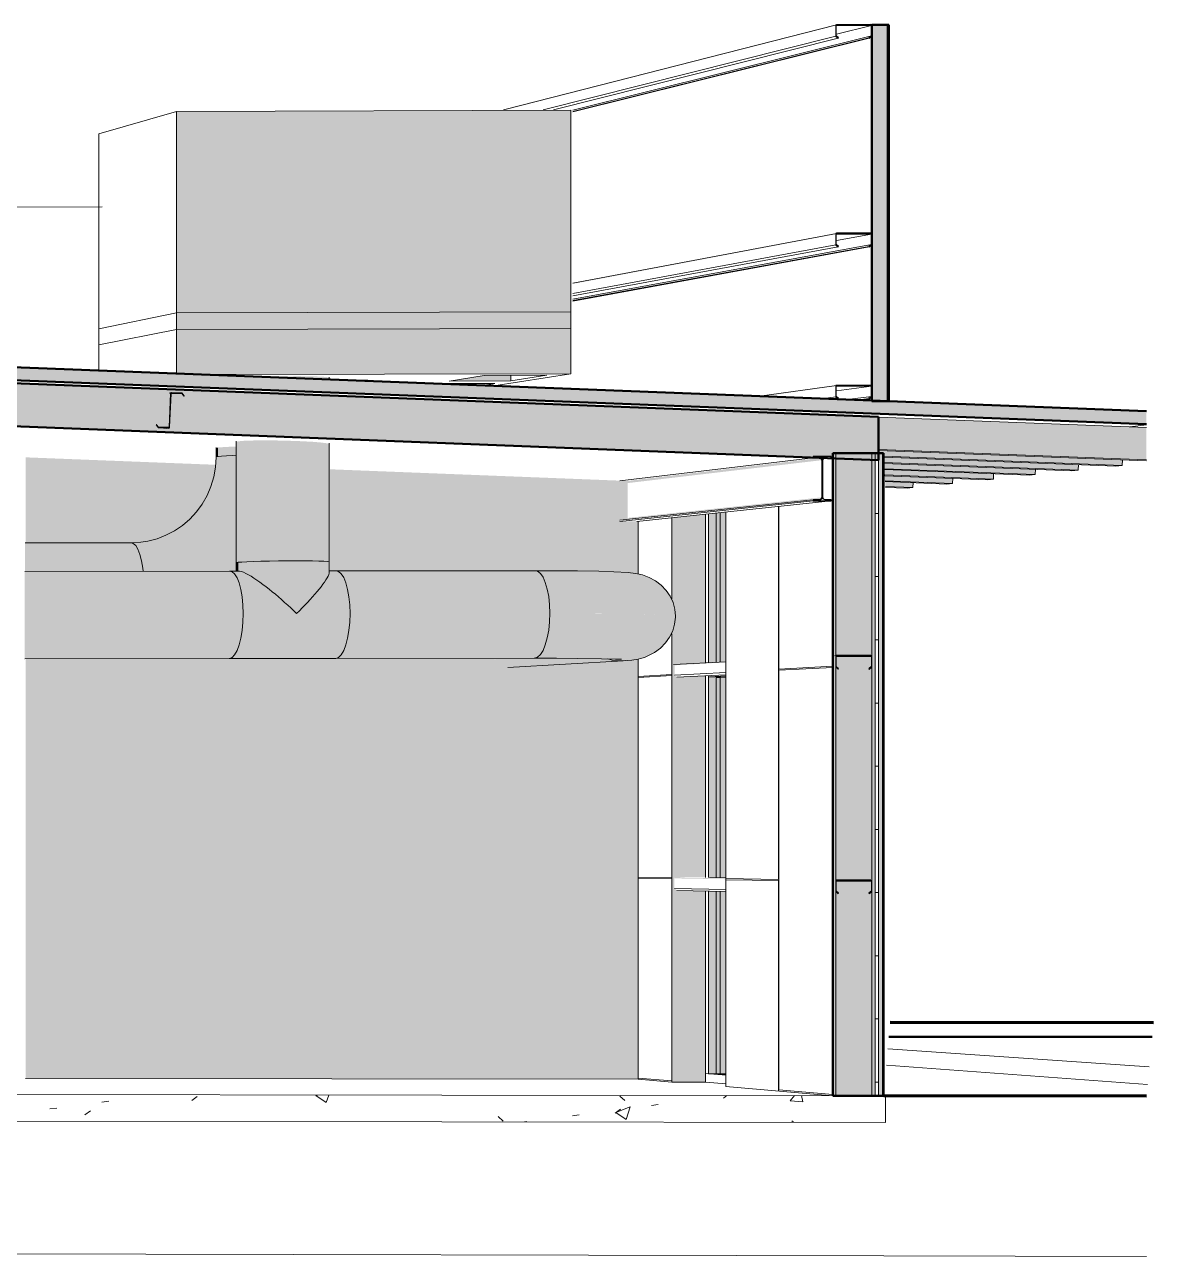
# Model space of a CAD drawing. Header units: inches. Extents: x 27328 to 52026, y -4075 to 4147.
# Drawn here: x 49625.8321 to 49625.9985, y 59.9371 to 60.1186 of the extents above; entities that cross this region are included whole.
import ezdxf

# ---------------------------------------------------------------- set-up
doc = ezdxf.new("R2010")
doc.units = ezdxf.units.IN
doc.header["$MEASUREMENT"] = 0
doc.linetypes.add('Hidden', pattern=[0.28125, 0.1875, -0.09375])
for name, color, linetype, lineweight in [('A-CLNG', 13, 'Continuous', 9), ('A-GLAZ-CURT', 52, 'Continuous', 9), ('A-GLAZ-CWMG', 51, 'Continuous', 9), ('A-PROP-SBCK', 71, 'Hidden', 15), ('A-ROOF', 132, 'Continuous', 9), ('A-WALL', 113, 'Continuous', 9), ('A-WALL-PATT', 111, 'Continuous', 9), ('C-BLDG-PADS', 91, 'Continuous', 9), ('C-TOPO', 7, 'Continuous', 9), ('Conc', 7, 'Continuous', 9), ('I-WALL', 2, 'Continuous', 9), ('L-SITE-WALL', 31, 'Continuous', 9), ('M-EQPM', 50, 'Continuous', 9), ('M-HVAC-DUCT', 70, 'Continuous', 9), ('S-BEAM', 12, 'Continuous', 9)]:
    doc.layers.add(name, color=color, linetype=linetype, lineweight=lineweight)

# ---------------------------------------------------------------- blocks, each defined once
blk = doc.blocks.new('FP_168-mezzanine - perspective')
at = {"layer": 'C-BLDG-PADS'}
for p, q in [((23036.20784, 59.9598), (23036.20885, 59.95993)), ((23036.22107, 59.96005), (23036.22187, 59.96066)), ((23036.23938, 59.96078), (23036.23961, 59.96086)), ((23036.23938, 59.96078), (23036.2409, 59.95976)), ((23036.2409, 59.95976), (23036.24128, 59.96086)), ((23036.28416, 59.96071), (23036.28491, 59.96003)), ((23036.29945, 59.96041), (23036.29994, 59.96079)), ((23036.30926, 59.96002), (23036.3099, 59.96077)), ((23036.30926, 59.96002), (23036.3111, 59.95986)), ((23036.3111, 59.95986), (23036.31093, 59.96077)), ((23036.20018, 59.95881), (23036.20118, 59.95894)), ((23036.20534, 59.95794), (23036.20614, 59.95855)), ((23036.27716, 59.95781), (23036.27817, 59.95794)), ((23036.28345, 59.95816), (23036.28426, 59.95877)), ((23036.28355, 59.95829), (23036.2857, 59.9591)), ((23036.28355, 59.95829), (23036.28508, 59.95727)), ((23036.28508, 59.95727), (23036.2857, 59.9591)), ((23036.28882, 59.95931), (23036.28983, 59.95944)), ((23036.26622, 59.9577), (23036.26697, 59.95702)), ((23036.27011, 59.95691), (23036.27047, 59.95695)), ((23036.30951, 59.95705), (23036.30973, 59.95685))]:
    blk.add_line(p, q, dxfattribs=at)
blk = doc.blocks.new('FP_174-mezzanine - perspective')
at = {"layer": 'S-BEAM'}
blk.add_line((23036.32026, 60.02554), (23036.32033, 60.02561), dxfattribs=at)
blk = doc.blocks.new('FP_176-mezzanine - perspective')
at = {"layer": 'A-WALL-PATT'}
for p, q in [((23036.32178, 60.04655), (23036.32228, 60.04655)), ((23036.32178, 60.03724), (23036.32228, 60.03724)), ((23036.32178, 60.02793), (23036.32228, 60.02793)), ((23036.32178, 60.01862), (23036.32228, 60.01862)), ((23036.32178, 60.00931), (23036.32228, 60.00931)), ((23036.32178, 60), (23036.32228, 60)), ((23036.32178, 59.99069), (23036.32228, 59.99069)), ((23036.32178, 59.98138), (23036.32228, 59.98138)), ((23036.32178, 59.97207), (23036.32228, 59.97207)), ((23036.32178, 59.96276), (23036.32228, 59.96276))]:
    blk.add_line(p, q, dxfattribs=at)
blk = doc.blocks.new('FP_177-mezzanine - perspective')
at = {"layer": 'A-WALL-PATT'}
for p, q in [((23036.30755, 59.99261), (23036.30755, 60.04755)), ((23036.30761, 60.02362), (23036.30761, 60.04756)), ((23036.31555, 60.02403), (23036.30761, 60.02362)), ((23036.31555, 60.02387), (23036.30761, 60.02346)), ((23036.30761, 59.9616), (23036.30761, 60.02346)), ((23036.30755, 59.99261), (23036.29979, 59.99274)), ((23036.29979, 59.99258), (23036.30755, 59.99245)), ((23036.30755, 59.96144), (23036.30755, 59.99245)), ((23036.30755, 59.96144), (23036.30755, 59.96144)), ((23036.30761, 59.9616), (23036.31555, 59.96093)), ((23036.30761, 59.96144), (23036.30761, 59.96144))]:
    blk.add_line(p, q, dxfattribs=at)
blk = doc.blocks.new('FP_193-mezzanine - perspective')
at = {"layer": 'A-WALL-PATT'}
for p, q in [((23036.29182, 60.0228), (23036.28688, 60.02254)), ((23036.29182, 60.02265), (23036.28688, 60.02239)), ((23036.29182, 59.99287), (23036.28688, 59.99295)), ((23036.29182, 59.99271), (23036.28688, 59.99279)), ((23036.29182, 59.96293), (23036.28688, 59.96335))]:
    blk.add_line(p, q, dxfattribs=at)
blk = doc.blocks.new('FP_208-mezzanine - perspective')
at = {"layer": 'S-BEAM'}
blk.add_line((23036.31358, 60.04839), (23036.31407, 60.04887), dxfattribs=at)
blk = doc.blocks.new('FP_210-mezzanine - perspective')
at = {"layer": 'S-BEAM'}
blk.add_line((23036.3194, 60.06536), (23036.31948, 60.06544), dxfattribs=at)
blk = doc.blocks.new('FP_215-mezzanine - perspective')
at = {"layer": 'S-BEAM'}
for p, q in [((23036.31659, 59.99244), (23036.31667, 59.99252)), ((23036.32023, 59.99244), (23036.3203, 59.99251)), ((23036.31597, 59.99183), (23036.31604, 59.9919))]:
    blk.add_line(p, q, dxfattribs=at)

msp = doc.modelspace()

# ---------------------------------------------------------------- hatches: boundary and pattern name
at = {"layer": 'A-CLNG', "lineweight": 13}
msp.add_hatch(color=256, dxfattribs=at).paths.add_polyline_path([(49625.95797, 60.05439), (49625.95797, 60.06078), (49625.6769, 60.07172), (49625.6769, 60.0654), (49625.95381, 60.05456)], flags=0)
at = {"layer": 'A-GLAZ-CWMG'}
for points in [[(49625.93401, 60.02463), (49625.93553, 60.02471), (49625.93553, 60.04677), (49625.93401, 60.04662), (49625.93401, 60.0255)], [(49625.9329, 60.02457), (49625.93401, 60.02463), (49625.93401, 60.04662), (49625.9329, 60.0465), (49625.9329, 60.02469)]]:
    msp.add_hatch(color=256, dxfattribs=at).paths.add_polyline_path(points, flags=0)
h = msp.add_hatch(color=256, dxfattribs=at)
h.paths.add_polyline_path([(49625.93401, 59.96397), (49625.93401, 59.9909), (49625.9329, 59.99092), (49625.9329, 59.96397)], flags=0)
h.paths.add_polyline_path([(49625.93401, 59.99288), (49625.93401, 60.02237), (49625.93553, 60.02244), (49625.93553, 60.02257), (49625.93309, 60.02244), (49625.93305, 60.0225), (49625.93326, 60.02267), (49625.9329, 60.02265), (49625.9329, 59.99289), (49625.93339, 59.99289)], flags=0)
h = msp.add_hatch(color=256, dxfattribs=at)
h.paths.add_polyline_path([(49625.93553, 59.96396), (49625.93553, 59.99087), (49625.93401, 59.99087), (49625.93401, 59.96397), (49625.93535, 59.96396)], flags=0)
h.paths.add_polyline_path([(49625.93553, 59.99285), (49625.93553, 60.02244), (49625.93401, 60.02237), (49625.93401, 59.99288)], flags=0)
at = {"layer": 'A-ROOF', "lineweight": 13}
msp.add_hatch(color=256, dxfattribs=at).paths.add_polyline_path([(49625.99744, 60.05971), (49625.99744, 60.0616), (49625.6769, 60.07406), (49625.6769, 60.07219), (49625.96253, 60.06107)], flags=0)
at = {"layer": 'I-WALL'}
h = msp.add_hatch(color=256, dxfattribs=at)
h.paths.add_polyline_path([(49625.92256, 59.96319), (49625.92256, 60.02509), (49625.92127, 60.02493), (49625.91909, 60.02478), (49625.90496, 60.02397), (49625.90375, 60.02409), (49625.90258, 60.02444), (49625.9015, 60.025), (49625.90123, 60.02522), (49625.83228, 60.02516), (49625.83228, 59.9633), (49625.8937, 59.96323)], flags=0)
h.paths.add_polyline_path([(49625.92256, 60.03766), (49625.92256, 60.04542), (49625.92233, 60.04539), (49625.91984, 60.04539), (49625.91984, 60.04556), (49625.92092, 60.04567), (49625.92101, 60.04578), (49625.92101, 60.05123), (49625.92073, 60.05135), (49625.87712, 60.05306), (49625.87714, 60.03809), (49625.91224, 60.03811), (49625.91735, 60.03803), (49625.91984, 60.03793), (49625.92161, 60.03778), (49625.92253, 60.03767)], flags=0)
h.paths.add_polyline_path([(49625.83228, 60.04221), (49625.84831, 60.04226), (49625.84988, 60.04239), (49625.8519, 60.04288), (49625.85371, 60.04362), (49625.85476, 60.04427), (49625.85602, 60.04524), (49625.85741, 60.04662), (49625.85863, 60.04831), (49625.8595, 60.05007), (49625.86, 60.05149), (49625.86029, 60.05296), (49625.86036, 60.05372), (49625.83228, 60.05482), (49625.83228, 60.04223)], flags=0)
at = {"layer": 'L-SITE-WALL', "lineweight": 13}
for points in [[(49625.95697, 60.06312), (49625.95921, 60.06312), (49625.95921, 60.11855), (49625.95697, 60.11855), (49625.95697, 60.07938)], [(49625.95871, 59.96076), (49625.95871, 60.05543), (49625.95855, 60.05543), (49625.95855, 59.96076)]]:
    msp.add_hatch(color=256, dxfattribs=at).paths.add_polyline_path(points, flags=0)
at = {"layer": 'L-SITE-WALL'}
for points in [[(49625.95921, 60.06312), (49625.95946, 60.06312), (49625.95946, 60.11856), (49625.95921, 60.11855), (49625.95921, 60.07938)], [(49625.95165, 59.96076), (49625.95165, 60.05542), (49625.95123, 60.05542), (49625.95123, 59.96076)], [(49625.95697, 59.96076), (49625.95697, 60.05543), (49625.95165, 60.05542), (49625.95165, 59.96076)], [(49625.95747, 59.96076), (49625.95747, 60.05543), (49625.95697, 60.05543), (49625.95697, 59.96076)], [(49625.95855, 59.96076), (49625.95855, 60.05543), (49625.95797, 60.05543), (49625.95797, 59.96076)], [(49625.93244, 59.96277), (49625.93244, 59.99093), (49625.92826, 59.99101), (49625.92789, 59.99131), (49625.92789, 59.99287), (49625.92801, 59.9929), (49625.93244, 59.99293), (49625.93244, 60.02263), (49625.92826, 60.02241), (49625.92789, 60.02271), (49625.92792, 60.02427), (49625.92801, 60.0243), (49625.93244, 60.02454), (49625.93244, 60.04645), (49625.9275, 60.04591), (49625.9275, 60.03398), (49625.92776, 60.03347), (49625.92805, 60.03239), (49625.92811, 60.0314), (49625.92778, 60.02944), (49625.9275, 60.02882), (49625.9275, 59.96277), (49625.92779, 59.96277)]]:
    msp.add_hatch(color=256, dxfattribs=at).paths.add_polyline_path(points, flags=0)
at = {"layer": 'M-EQPM'}
for points in [[(49625.8545, 60.07368), (49625.91264, 60.07383), (49625.91264, 60.10598), (49625.8545, 60.10577), (49625.8545, 60.07939)], [(49625.85772, 60.06703), (49625.91264, 60.06715), (49625.91264, 60.07627), (49625.8545, 60.07612), (49625.8545, 60.06716)], [(49625.89469, 60.06606), (49625.90379, 60.06608), (49625.90379, 60.06692), (49625.89989, 60.06691), (49625.89536, 60.06617)], [(49625.88223, 60.06617), (49625.88254, 60.0662), (49625.88201, 60.06617), (49625.88218, 60.06617)], [(49625.89869, 60.06545), (49625.89869, 60.06571), (49625.89333, 60.06566), (49625.89807, 60.06548)]]:
    msp.add_hatch(color=256, dxfattribs=at).paths.add_polyline_path(points, flags=0)
at = {"layer": 'M-HVAC-DUCT'}
h = msp.add_hatch(color=256, dxfattribs=at)
h.paths.add_polyline_path([(49625.86361, 60.03935), (49625.86488, 60.03943), (49625.86821, 60.03953), (49625.8722, 60.03957), (49625.8722, 60.05723), (49625.86874, 60.05732), (49625.86641, 60.05732), (49625.86451, 60.05726), (49625.86361, 60.05718), (49625.86361, 60.04118)], flags=0)
h.paths.add_polyline_path([(49625.8722, 60.06647), (49625.8722, 60.06679), (49625.86874, 60.06673), (49625.86701, 60.06667), (49625.87189, 60.06648)], flags=0)
h = msp.add_hatch(color=256, dxfattribs=at)
h.paths.add_polyline_path([(49625.87698, 60.03944), (49625.87698, 60.05681), (49625.87673, 60.05688), (49625.87586, 60.057), (49625.87456, 60.05711), (49625.8722, 60.05723), (49625.8722, 60.03957), (49625.8755, 60.03954), (49625.87673, 60.03948)], flags=0)
h.paths.add_polyline_path([(49625.87698, 60.06629), (49625.87698, 60.06658), (49625.8766, 60.06665), (49625.87607, 60.0667), (49625.87456, 60.06676), (49625.8722, 60.06679), (49625.8722, 60.06647), (49625.87692, 60.06629)], flags=0)
for points in [[(49625.86038, 60.05482), (49625.86038, 60.05488), (49625.86064, 60.05493), (49625.86062, 60.05626), (49625.86038, 60.05618), (49625.86038, 60.05614), (49625.86038, 60.05488)], [(49625.86064, 60.05493), (49625.86189, 60.05505), (49625.86336, 60.05512), (49625.86336, 60.0564), (49625.86189, 60.05636), (49625.86064, 60.05627), (49625.86064, 60.05499)], [(49625.86334, 60.03927), (49625.86335, 60.03931), (49625.86361, 60.03935), (49625.86361, 60.05718), (49625.86334, 60.05708), (49625.86334, 60.05705), (49625.86334, 60.03929)], [(49625.84958, 60.03804), (49625.85823, 60.03806), (49625.8587, 60.03827), (49625.86071, 60.03947), (49625.86255, 60.0409), (49625.86336, 60.04169), (49625.86336, 60.05512), (49625.86189, 60.05505), (49625.86064, 60.05493), (49625.86048, 60.05295), (49625.86001, 60.05101), (49625.85915, 60.04902), (49625.85814, 60.04742), (49625.85687, 60.04595), (49625.85517, 60.04455), (49625.85352, 60.04357), (49625.85163, 60.04282), (49625.84979, 60.04238), (49625.84778, 60.04222), (49625.84815, 60.04214), (49625.84851, 60.04182), (49625.8489, 60.0411), (49625.84917, 60.04035), (49625.84939, 60.03941), (49625.84958, 60.03806)], [(49625.85459, 60.0442), (49625.85534, 60.04466), (49625.85687, 60.04595), (49625.85818, 60.04747), (49625.85924, 60.04917), (49625.86006, 60.05122), (49625.86048, 60.05295), (49625.86064, 60.05493), (49625.86038, 60.05488), (49625.86018, 60.05281), (49625.8599, 60.05143), (49625.85923, 60.04968), (49625.8585, 60.04821), (49625.85722, 60.04648), (49625.8557, 60.04504), (49625.85517, 60.04464)], [(49625.85822, 60.03805), (49625.86334, 60.03806), (49625.86336, 60.03995), (49625.86336, 60.04169), (49625.86255, 60.0409), (49625.86071, 60.03947), (49625.8587, 60.03827), (49625.85823, 60.03806)], [(49625.8722, 60.0318), (49625.8722, 60.03957), (49625.86821, 60.03953), (49625.86488, 60.03943), (49625.86361, 60.03935), (49625.86361, 60.03806), (49625.86398, 60.03802), (49625.86413, 60.03797), (49625.86473, 60.03772), (49625.8655, 60.0373), (49625.86656, 60.0366), (49625.86771, 60.03575), (49625.86909, 60.03464), (49625.87045, 60.03344), (49625.87178, 60.03221)], [(49625.8722, 60.0318), (49625.87381, 60.03345), (49625.87489, 60.03464), (49625.87581, 60.03576), (49625.87653, 60.03676), (49625.87687, 60.03738), (49625.87699, 60.03774), (49625.87698, 60.03944), (49625.87673, 60.03948), (49625.87528, 60.03954), (49625.8722, 60.03957), (49625.8722, 60.03181)], [(49625.86332, 60.03806), (49625.86361, 60.03806), (49625.86361, 60.03935), (49625.86334, 60.03929), (49625.86334, 60.03927), (49625.86332, 60.03806)], [(49625.88008, 60.03181), (49625.90953, 60.03184), (49625.90949, 60.0331), (49625.90936, 60.0343), (49625.90915, 60.03541), (49625.90886, 60.03636), (49625.90852, 60.03714), (49625.90813, 60.0377), (49625.90771, 60.03803), (49625.90727, 60.03811), (49625.87803, 60.03807), (49625.87839, 60.03799), (49625.87878, 60.03766), (49625.87921, 60.03694), (49625.87947, 60.03633), (49625.87973, 60.03537), (49625.87992, 60.03427), (49625.88006, 60.03269)], [(49625.92802, 60.03139), (49625.92795, 60.03238), (49625.92764, 60.03353), (49625.9269, 60.03491), (49625.92664, 60.03521), (49625.92572, 60.03617), (49625.92438, 60.03703), (49625.92278, 60.0376), (49625.92145, 60.03777), (49625.91963, 60.03793), (49625.9172, 60.03802), (49625.91267, 60.03809), (49625.90727, 60.03811), (49625.90771, 60.03803), (49625.90813, 60.0377), (49625.90852, 60.03714), (49625.90886, 60.03636), (49625.90915, 60.03541), (49625.90936, 60.0343), (49625.9095, 60.03269), (49625.90953, 60.03184), (49625.91722, 60.03181), (49625.9233, 60.03172), (49625.92598, 60.03163), (49625.92768, 60.03151), (49625.92796, 60.03146)], [(49625.86231, 60.02518), (49625.87798, 60.02519), (49625.87839, 60.02534), (49625.87878, 60.02573), (49625.87915, 60.02636), (49625.87947, 60.02718), (49625.87977, 60.02845), (49625.87992, 60.02931), (49625.88004, 60.03054), (49625.88008, 60.03181), (49625.86433, 60.03179), (49625.86429, 60.03052), (49625.86417, 60.0293), (49625.86398, 60.02817), (49625.86373, 60.02717), (49625.86343, 60.02634), (49625.86308, 60.02572), (49625.8627, 60.02533)], [(49625.87798, 60.02519), (49625.90727, 60.02522), (49625.90771, 60.02537), (49625.90813, 60.02576), (49625.90852, 60.02638), (49625.90886, 60.02721), (49625.90919, 60.02845), (49625.90936, 60.02934), (49625.90949, 60.03057), (49625.90953, 60.03184), (49625.88008, 60.03181), (49625.88004, 60.03054), (49625.87992, 60.02931), (49625.87965, 60.02788), (49625.87947, 60.02718), (49625.87915, 60.02636), (49625.87878, 60.02573), (49625.87839, 60.02534)], [(49625.92064, 60.02488), (49625.92199, 60.02502), (49625.92292, 60.02519), (49625.92419, 60.02565), (49625.92584, 60.02672), (49625.92659, 60.02756), (49625.92724, 60.02845), (49625.92773, 60.02955), (49625.92802, 60.03139), (49625.92796, 60.03146), (49625.9276, 60.03152), (49625.92598, 60.03163), (49625.92322, 60.03172), (49625.91893, 60.03179), (49625.91223, 60.03184), (49625.90953, 60.03184), (49625.90949, 60.03057), (49625.90936, 60.02934), (49625.90915, 60.02821), (49625.90886, 60.02721), (49625.90852, 60.02638), (49625.90813, 60.02576), (49625.90771, 60.02537), (49625.90727, 60.02522), (49625.91458, 60.02519), (49625.91896, 60.02511), (49625.92043, 60.02506), (49625.92114, 60.02497), (49625.92104, 60.02493), (49625.92084, 60.0249)], [(49625.90496, 60.02397), (49625.91996, 60.02483), (49625.9187, 60.02495), (49625.918, 60.02514), (49625.91386, 60.0252), (49625.90597, 60.02522), (49625.90126, 60.0252), (49625.90163, 60.02493), (49625.90258, 60.02444), (49625.90375, 60.02409), (49625.90476, 60.02399)], [(49625.91996, 60.02483), (49625.92104, 60.02493), (49625.92114, 60.02497), (49625.92093, 60.02501), (49625.91965, 60.02509), (49625.91811, 60.02513), (49625.9187, 60.02495), (49625.91899, 60.02493)]]:
    msp.add_hatch(color=256, dxfattribs=at).paths.add_polyline_path(points, flags=0)
h = msp.add_hatch(color=256, dxfattribs=at)
h.paths.add_polyline_path([(49625.77819, 60.03795), (49625.8216, 60.03801), (49625.82153, 60.0387), (49625.82135, 60.03975), (49625.82112, 60.04065), (49625.82084, 60.04136), (49625.82053, 60.04186), (49625.82028, 60.0421), (49625.81994, 60.04218), (49625.75968, 60.04206), (49625.76078, 60.04181), (49625.77562, 60.03823), (49625.77681, 60.03803), (49625.77788, 60.03797)], flags=0)
h.paths.add_polyline_path([(49625.83218, 60.03802), (49625.84958, 60.03806), (49625.84954, 60.03849), (49625.84937, 60.03957), (49625.84913, 60.04051), (49625.84884, 60.04127), (49625.84851, 60.04182), (49625.84815, 60.04214), (49625.84778, 60.04222), (49625.83219, 60.0422), (49625.83218, 60.03806)], flags=0)
h.paths.add_polyline_path([(49625.72669, 60.04142), (49625.72737, 60.04197), (49625.72749, 60.04205), (49625.72612, 60.04205), (49625.72636, 60.04197), (49625.7266, 60.04165)], flags=0)
h = msp.add_hatch(color=256, dxfattribs=at)
h.paths.add_polyline_path([(49625.77973, 60.0317), (49625.82657, 60.03175), (49625.82649, 60.03354), (49625.82636, 60.0347), (49625.82627, 60.03531), (49625.82604, 60.03626), (49625.82576, 60.03704), (49625.82545, 60.0376), (49625.82511, 60.03793), (49625.82476, 60.03801), (49625.77817, 60.03795), (49625.77851, 60.03783), (49625.77876, 60.03754), (49625.77904, 60.03694), (49625.77928, 60.03616), (49625.77946, 60.03525), (49625.77961, 60.03415), (49625.7797, 60.03269)], flags=0)
h.paths.add_polyline_path([(49625.83214, 60.03175), (49625.86433, 60.03179), (49625.86429, 60.03305), (49625.86417, 60.03425), (49625.86398, 60.03535), (49625.86373, 60.03631), (49625.86343, 60.03708), (49625.86308, 60.03764), (49625.8627, 60.03797), (49625.86221, 60.03806), (49625.83215, 60.03802), (49625.83214, 60.03223)], flags=0)
h = msp.add_hatch(color=256, dxfattribs=at)
h.paths.add_polyline_path([(49625.8722, 60.0318), (49625.88008, 60.03181), (49625.88004, 60.03307), (49625.87992, 60.03427), (49625.87965, 60.03566), (49625.87945, 60.03636), (49625.87912, 60.03714), (49625.87874, 60.0377), (49625.87839, 60.03799), (49625.87798, 60.03808), (49625.87699, 60.03806), (49625.87698, 60.03768), (49625.87685, 60.03734), (49625.8767, 60.03705), (49625.87623, 60.03633), (49625.87581, 60.03576), (49625.87489, 60.03464), (49625.87381, 60.03345), (49625.87262, 60.03221)], flags=0)
h.paths.add_polyline_path([(49625.86433, 60.03179), (49625.8722, 60.0318), (49625.87088, 60.03306), (49625.86953, 60.03426), (49625.86817, 60.03539), (49625.8668, 60.03643), (49625.86584, 60.03708), (49625.8651, 60.03753), (49625.86438, 60.03788), (49625.86382, 60.03805), (49625.86361, 60.03806), (49625.86231, 60.03806), (49625.86273, 60.03795), (49625.86308, 60.03764), (49625.86348, 60.03694), (49625.86376, 60.03621), (49625.864, 60.03525), (49625.86418, 60.03415), (49625.8643, 60.03269)], flags=0)
h = msp.add_hatch(color=256, dxfattribs=at)
h.paths.add_polyline_path([(49625.77817, 60.02511), (49625.82476, 60.02515), (49625.82511, 60.0253), (49625.82545, 60.02569), (49625.82576, 60.02631), (49625.82604, 60.02713), (49625.82631, 60.02845), (49625.82643, 60.02926), (49625.82655, 60.03105), (49625.82657, 60.03175), (49625.77973, 60.0317), (49625.7797, 60.03044), (49625.77961, 60.02922), (49625.77946, 60.02809), (49625.77927, 60.02709), (49625.77903, 60.02627), (49625.77876, 60.02565), (49625.77847, 60.02526)], flags=0)
h.paths.add_polyline_path([(49625.83215, 60.02515), (49625.86231, 60.02518), (49625.8627, 60.02533), (49625.86308, 60.02572), (49625.86343, 60.02634), (49625.86373, 60.02717), (49625.86403, 60.02845), (49625.86417, 60.0293), (49625.86429, 60.03052), (49625.86433, 60.03179), (49625.83214, 60.03175), (49625.83215, 60.02525)], flags=0)
at = {"layer": 'S-BEAM'}
for points in [[(49625.90269, 60.10601), (49625.90301, 60.10602), (49625.95165, 60.11844), (49625.95169, 60.11852), (49625.95177, 60.11856), (49625.90283, 60.10605)], [(49625.91289, 60.08037), (49625.95165, 60.0877), (49625.95169, 60.08779), (49625.95177, 60.08783), (49625.91289, 60.08044), (49625.91289, 60.08039)], [(49625.94099, 60.06381), (49625.95165, 60.06531), (49625.95169, 60.06539), (49625.95177, 60.06543), (49625.94056, 60.06382), (49625.94097, 60.06381)], [(49625.99744, 60.05445), (49625.99744, 60.0592), (49625.95797, 60.06074), (49625.95797, 60.056), (49625.96254, 60.05582)], [(49625.99385, 60.05363), (49625.99389, 60.05445), (49625.95801, 60.05586), (49625.95801, 60.05544), (49625.95876, 60.05544), (49625.95876, 60.055), (49625.97837, 60.05423)], [(49625.92101, 60.05103), (49625.94958, 60.0544), (49625.94944, 60.05466), (49625.94922, 60.05472), (49625.92081, 60.05133), (49625.92089, 60.05128), (49625.92095, 60.05121), (49625.921, 60.0511)], [(49625.98737, 60.05294), (49625.9874, 60.05375), (49625.9588, 60.05487), (49625.9588, 60.05406), (49625.97229, 60.05353)], [(49625.98105, 60.05227), (49625.98108, 60.05306), (49625.95884, 60.05393), (49625.95884, 60.05314), (49625.96637, 60.05285)], [(49625.97489, 60.05162), (49625.97492, 60.05238), (49625.95888, 60.05301), (49625.95888, 60.05224), (49625.96271, 60.05209)], [(49625.96888, 60.05098), (49625.96891, 60.05173), (49625.95892, 60.05212), (49625.95892, 60.05137), (49625.96275, 60.05122)], [(49625.96302, 60.05036), (49625.96305, 60.05109), (49625.95896, 60.05125), (49625.95896, 60.05052), (49625.96278, 60.05037)], [(49625.92092, 60.04567), (49625.94849, 60.04856), (49625.94928, 60.04859), (49625.94947, 60.04867), (49625.94958, 60.04892), (49625.92101, 60.04589), (49625.92097, 60.04573), (49625.92093, 60.04567)], [(49625.92789, 60.02418), (49625.93548, 60.02461), (49625.93548, 60.02471), (49625.92793, 60.02426), (49625.9279, 60.02419)], [(49625.93548, 59.99266), (49625.93548, 59.99278), (49625.92794, 59.99287), (49625.92789, 59.99278), (49625.92841, 59.99277)]]:
    msp.add_hatch(color=256, dxfattribs=at).paths.add_polyline_path(points, flags=0)
h = msp.add_hatch(color=256, dxfattribs=at)
h.paths.add_polyline_path([(49625.85337, 60.05914), (49625.85346, 60.05917), (49625.85338, 60.05921), (49625.85185, 60.05927), (49625.85156, 60.05963), (49625.85151, 60.05959), (49625.85181, 60.0592)], flags=0)
h.paths.add_polyline_path([(49625.85346, 60.05917), (49625.8535, 60.05926), (49625.85341, 60.05922)], flags=0)
h.paths.add_polyline_path([(49625.85368, 60.06431), (49625.85376, 60.06427), (49625.85529, 60.06421), (49625.85557, 60.06385), (49625.85563, 60.06389), (49625.85533, 60.06428), (49625.85377, 60.06434)], flags=0)
h.paths.add_polyline_path([(49625.85364, 60.06422), (49625.85373, 60.06426), (49625.85368, 60.06431)], flags=0)
h.paths.add_polyline_path([(49625.8535, 60.05926), (49625.85371, 60.06422), (49625.85364, 60.06422), (49625.85343, 60.05926)], flags=0)

# ---------------------------------------------------------------- linework, layer by layer
at = {"layer": 'A-CLNG', "lineweight": 50}
for p, q in [((49625.95797, 60.06078), (49625.6769, 60.07172)), ((49625.6769, 60.0654), (49625.95797, 60.05439)), ((49625.95797, 60.05439), (49625.95797, 60.06078))]:
    msp.add_line(p, q, dxfattribs=at)
at = {"layer": 'A-GLAZ-CURT'}
for p, q in [((49625.93401, 60.04662), (49625.93401, 60.02463)), ((49625.93464, 60.02466), (49625.93464, 60.04668)), ((49625.93552, 60.02244), (49625.93401, 60.02237)), ((49625.93401, 60.02237), (49625.93401, 59.99289)), ((49625.93401, 60.02237), (49625.93464, 60.02237)), ((49625.93464, 60.02237), (49625.93552, 60.02241)), ((49625.93464, 59.99289), (49625.93464, 60.02237)), ((49625.93401, 59.9909), (49625.93401, 59.96397)), ((49625.93464, 59.96397), (49625.93464, 59.99088)), ((49625.93401, 59.96397), (49625.93552, 59.96384)), ((49625.93401, 59.96397), (49625.93464, 59.96397)), ((49625.93552, 59.96389), (49625.93464, 59.96397))]:
    msp.add_line(p, q, dxfattribs=at)
at = {"layer": 'A-GLAZ-CWMG'}
for p, q in [((49625.93244, 60.04645), (49625.93244, 60.02454)), ((49625.9329, 60.0465), (49625.9329, 60.02457)), ((49625.93244, 60.02263), (49625.93244, 59.9929)), ((49625.9329, 60.02265), (49625.9329, 59.99289)), ((49625.93244, 59.99093), (49625.93244, 59.96401)), ((49625.9329, 59.99092), (49625.9329, 59.96397)), ((49625.93244, 59.96276), (49625.93244, 59.96401)), ((49625.93244, 59.96401), (49625.93551, 59.96376)), ((49625.9329, 59.96397), (49625.93244, 59.96401)), ((49625.93401, 59.96397), (49625.9329, 59.96397)), ((49625.93553, 59.96396), (49625.93401, 59.96397)), ((49625.93244, 59.96276), (49625.93551, 59.96251))]:
    msp.add_line(p, q, dxfattribs=at)
at = {"layer": 'A-PROP-SBCK', "linetype": 'Continuous', "lineweight": 50}
msp.add_line((49625.95947, 59.96945), (49625.99826, 59.96941), dxfattribs=at)
at = {"layer": 'A-ROOF', "lineweight": 50}
for p, q in [((49625.99744, 60.0616), (49625.6769, 60.07406)), ((49625.6769, 60.07219), (49625.99744, 60.05971))]:
    msp.add_line(p, q, dxfattribs=at)
at = {"layer": 'A-ROOF', "lineweight": 13}
msp.add_line((49625.99499, 60.0593), (49625.99745, 60.05959), dxfattribs=at)
at = {"layer": 'A-WALL', "lineweight": 13}
for p, q in [((49625.95921, 60.11855), (49625.95921, 60.06312)), ((49625.95165, 59.96076), (49625.95165, 60.05542)), ((49625.95697, 59.96076), (49625.95697, 60.05543)), ((49625.95747, 59.96076), (49625.95747, 60.05543)), ((49625.95797, 59.96076), (49625.95797, 60.05439)), ((49625.95855, 59.96076), (49625.95855, 60.05543))]:
    msp.add_line(p, q, dxfattribs=at)
at = {"layer": 'C-BLDG-PADS', "lineweight": 13}
for p, q in [((49625.95896, 59.96075), (49624.88371, 59.96217)), ((49625.95896, 59.95683), (49625.95896, 59.96075)), ((49624.88371, 59.95838), (49625.95896, 59.95683))]:
    msp.add_line(p, q, dxfattribs=at)
at = {"layer": 'C-BLDG-PADS'}
msp.add_line((49625.95896, 59.96075), (49625.95874, 59.96077), dxfattribs=at)
at = {"layer": 'C-TOPO'}
for p, q in [((49625.95965, 59.97153), (49625.99845, 59.97149)), ((49625.95896, 59.96075), (49625.95873, 59.96077)), ((49625.95873, 59.96077), (49625.95896, 59.96075)), ((49625.99744, 59.9607), (49625.95896, 59.96075)), ((49625.95896, 59.96), (49625.95896, 59.96075)), ((49625.95896, 59.95683), (49625.95896, 59.96)), ((49625.78507, 59.95708), (49625.95896, 59.95683)), ((49625.95874, 59.93716), (49624.88399, 59.93943)), ((49625.99744, 59.93708), (49625.95874, 59.93716))]:
    msp.add_line(p, q, dxfattribs=at)
at = {"layer": 'C-TOPO', "lineweight": 70}
for p, q in [((49625.99845, 59.97148), (49625.95965, 59.97152)), ((49625.95874, 59.96077), (49625.99744, 59.96072))]:
    msp.add_line(p, q, dxfattribs=at)
at = {"layer": 'Conc'}
for p, q in [((49625.95931, 59.96764), (49625.99784, 59.965)), ((49625.9976, 59.96243), (49625.95911, 59.96527))]:
    msp.add_line(p, q, dxfattribs=at)
at = {"layer": 'I-WALL', "lineweight": 13}
for p, q in [((49625.92256, 60.03766), (49625.92256, 60.0454)), ((49625.92256, 59.96319), (49625.92256, 60.02509)), ((49625.83228, 59.9633), (49625.92256, 59.96319))]:
    msp.add_line(p, q, dxfattribs=at)
at = {"layer": 'L-SITE-WALL', "lineweight": 50}
for p, q in [((49625.95946, 60.11856), (49625.95697, 60.11855)), ((49625.95697, 60.11855), (49625.95697, 60.06312)), ((49625.95946, 60.06312), (49625.95946, 60.11856)), ((49625.95697, 60.06312), (49625.95946, 60.06312)), ((49625.95871, 60.05543), (49625.95123, 60.05542)), ((49625.95123, 60.05542), (49625.95123, 59.96076)), ((49625.95871, 59.96076), (49625.95871, 60.05543)), ((49625.95123, 59.96076), (49625.95871, 59.96076))]:
    msp.add_line(p, q, dxfattribs=at)
at = {"layer": 'L-SITE-WALL', "lineweight": 13}
for p, q in [((49625.84356, 60.09175), (49625.80794, 60.09164)), ((49625.95946, 60.06312), (49625.95919, 60.06309)), ((49625.93548, 60.04674), (49625.93548, 59.9621)), ((49625.9275, 60.03398), (49625.9275, 60.04591)), ((49625.9275, 59.96277), (49625.9275, 60.02882)), ((49625.92256, 59.96319), (49625.9275, 59.96277)), ((49625.93244, 59.96277), (49625.9275, 59.96277)), ((49625.93548, 59.9621), (49625.95123, 59.96076))]:
    msp.add_line(p, q, dxfattribs=at)
at = {"layer": 'M-EQPM'}
for p, q in [((49625.84306, 60.10247), (49625.8545, 60.10577)), ((49625.8545, 60.10577), (49625.91264, 60.10598)), ((49625.8545, 60.07368), (49625.8545, 60.10577)), ((49625.91264, 60.07383), (49625.91264, 60.10598)), ((49625.84306, 60.07139), (49625.84306, 60.10247)), ((49625.84306, 60.07375), (49625.8545, 60.07612)), ((49625.8545, 60.07612), (49625.91264, 60.07627)), ((49625.8545, 60.06716), (49625.8545, 60.07612)), ((49625.91264, 60.06715), (49625.91264, 60.07627)), ((49625.84306, 60.06762), (49625.84306, 60.07375)), ((49625.8545, 60.07368), (49625.84306, 60.07139)), ((49625.91264, 60.07383), (49625.8545, 60.07368)), ((49625.91264, 60.06715), (49625.85772, 60.06703)), ((49625.89469, 60.06606), (49625.89985, 60.0669)), ((49625.89985, 60.0669), (49625.90907, 60.06692)), ((49625.90125, 60.06535), (49625.91264, 60.06715)), ((49625.90907, 60.06692), (49625.90379, 60.06608)), ((49625.90379, 60.06692), (49625.90379, 60.06608)), ((49625.89248, 60.06569), (49625.90144, 60.06571)), ((49625.90379, 60.06608), (49625.89469, 60.06606)), ((49625.89869, 60.06545), (49625.89869, 60.06571)), ((49625.90144, 60.06571), (49625.89959, 60.06542))]:
    msp.add_line(p, q, dxfattribs=at)
for points in [[(49625.88198, 60.06618, 0), (49625.88198, 60.06618, 0), (49625.882, 60.06618, 0)], [(49625.88268, 60.06618, 0), (49625.88264, 60.06618, 0), (49625.88258, 60.06618, 0), (49625.8825, 60.06617, 0), (49625.88242, 60.06617, 0), (49625.88232, 60.06617, 0), (49625.88223, 60.06617, 0), (49625.88215, 60.06617, 0), (49625.88208, 60.06617, 0), (49625.88202, 60.06617, 0), (49625.88199, 60.06617, 0)], [(49625.882, 60.06618, 0), (49625.88204, 60.06619, 0), (49625.8821, 60.06619, 0), (49625.88218, 60.0662, 0), (49625.88227, 60.0662, 0), (49625.88236, 60.0662, 0), (49625.88245, 60.0662, 0), (49625.88254, 60.0662, 0), (49625.88261, 60.0662, 0), (49625.88266, 60.0662, 0), (49625.88269, 60.06619, 0), (49625.8827, 60.06619, 0), (49625.88268, 60.06618, 0)]]:
    msp.add_polyline3d(points, dxfattribs=at)
at = {"layer": 'M-HVAC-DUCT'}
for p, q in [((49625.87699, 60.06665), (49625.87699, 60.06628)), ((49625.86034, 60.05485), (49625.86034, 60.05628)), ((49625.8633, 60.03928), (49625.8633, 60.0572)), ((49625.87699, 60.05689), (49625.87699, 60.03943)), ((49625.83219, 60.0422), (49625.84784, 60.04222)), ((49625.83215, 60.03802), (49625.86237, 60.03806)), ((49625.86237, 60.03806), (49625.86367, 60.03806)), ((49625.8633, 60.03805), (49625.8633, 60.03928)), ((49625.87699, 60.03943), (49625.87699, 60.03783)), ((49625.87699, 60.03808), (49625.87804, 60.03808)), ((49625.87804, 60.03808), (49625.90733, 60.03812)), ((49625.86226, 60.02518), (49625.83215, 60.02515)), ((49625.87793, 60.02519), (49625.86226, 60.02518)), ((49625.86231, 60.02518), (49625.86226, 60.02518)), ((49625.86226, 60.02518), (49625.86231, 60.02518)), ((49625.90721, 60.02521), (49625.87793, 60.02519)), ((49625.87798, 60.02519), (49625.87794, 60.02519)), ((49625.87794, 60.02519), (49625.87798, 60.02519)), ((49625.90722, 60.02521), (49625.90727, 60.02522)), ((49625.90727, 60.02522), (49625.90722, 60.02521)), ((49625.92031, 60.02484), (49625.90335, 60.02387)), ((49625.91996, 60.02483), (49625.92065, 60.02487)), ((49625.92065, 60.02487), (49625.91996, 60.02483))]:
    msp.add_line(p, q, dxfattribs=at)
for points in [[(49625.86034, 60.05485, 0), (49625.86026, 60.05338, 0), (49625.86001, 60.05194, 0), (49625.85959, 60.05054, 0), (49625.85902, 60.0492, 0), (49625.8583, 60.04794, 0), (49625.85745, 60.04677, 0), (49625.85647, 60.04572, 0), (49625.85539, 60.04479, 0), (49625.85421, 60.04399, 0), (49625.85295, 60.04333, 0), (49625.85164, 60.04282, 0), (49625.85027, 60.04247, 0), (49625.84927, 60.04231, 0)], [(49625.86064, 60.05493, 0), (49625.86038, 60.05488, 0), (49625.86038, 60.05482, 0)], [(49625.86038, 60.05482, 0), (49625.86038, 60.05488, 0), (49625.86064, 60.05493, 0)], [(49625.86335, 60.05512, 0), (49625.86283, 60.0551, 0), (49625.86189, 60.05505, 0), (49625.86115, 60.05499, 0), (49625.86064, 60.05493, 0)], [(49625.86064, 60.05493, 0), (49625.86115, 60.05499, 0), (49625.86189, 60.05505, 0), (49625.86283, 60.0551, 0), (49625.86335, 60.05512, 0)], [(49625.84778, 60.04222, 0), (49625.84815, 60.04214, 0), (49625.84851, 60.04182, 0), (49625.84884, 60.04127, 0), (49625.84913, 60.04051, 0), (49625.84937, 60.03957, 0), (49625.84954, 60.03849, 0), (49625.84959, 60.03805, 0)], [(49625.84959, 60.03805, 0), (49625.84954, 60.03849, 0), (49625.84937, 60.03957, 0), (49625.84913, 60.04051, 0), (49625.84884, 60.04127, 0), (49625.84851, 60.04182, 0), (49625.84815, 60.04214, 0), (49625.84778, 60.04222, 0)], [(49625.84784, 60.04222, 0), (49625.84925, 60.04231, 0), (49625.84927, 60.04231, 0)], [(49625.8722, 60.03957, 0), (49625.87088, 60.03956, 0), (49625.86953, 60.03955, 0), (49625.86821, 60.03953, 0), (49625.86696, 60.0395, 0), (49625.86584, 60.03947, 0), (49625.86488, 60.03943, 0), (49625.86413, 60.03939, 0), (49625.86361, 60.03935, 0)], [(49625.86361, 60.03935, 0), (49625.86413, 60.03939, 0), (49625.86488, 60.03943, 0), (49625.86584, 60.03947, 0), (49625.86696, 60.0395, 0), (49625.86821, 60.03953, 0), (49625.86953, 60.03955, 0), (49625.87088, 60.03956, 0), (49625.8722, 60.03957, 0)], [(49625.877, 60.03943, 0), (49625.87698, 60.03944, 0), (49625.87673, 60.03948, 0), (49625.87623, 60.03951, 0), (49625.8755, 60.03954, 0), (49625.87456, 60.03956, 0), (49625.87344, 60.03957, 0), (49625.8722, 60.03957, 0)], [(49625.8722, 60.03957, 0), (49625.87344, 60.03957, 0), (49625.87456, 60.03956, 0), (49625.8755, 60.03954, 0), (49625.87623, 60.03951, 0), (49625.87673, 60.03948, 0), (49625.87698, 60.03944, 0), (49625.877, 60.03943, 0)], [(49625.86231, 60.03806, 0), (49625.8627, 60.03797, 0), (49625.86308, 60.03764, 0), (49625.86343, 60.03708, 0), (49625.86373, 60.03631, 0), (49625.86398, 60.03535, 0), (49625.86417, 60.03425, 0), (49625.86429, 60.03305, 0), (49625.86433, 60.03179, 0)], [(49625.86433, 60.03179, 0), (49625.86429, 60.03305, 0), (49625.86417, 60.03425, 0), (49625.86398, 60.03535, 0), (49625.86373, 60.03631, 0), (49625.86343, 60.03708, 0), (49625.86308, 60.03764, 0), (49625.8627, 60.03797, 0), (49625.86231, 60.03806, 0)], [(49625.86361, 60.03935, 0), (49625.86335, 60.03931, 0), (49625.86334, 60.03927, 0)], [(49625.86334, 60.03927, 0), (49625.86335, 60.03931, 0), (49625.86361, 60.03935, 0)], [(49625.86361, 60.03806, 0), (49625.86382, 60.03805, 0), (49625.86408, 60.03799, 0), (49625.86439, 60.03788, 0), (49625.86473, 60.03772, 0), (49625.8651, 60.03753, 0), (49625.8655, 60.0373, 0), (49625.86592, 60.03703, 0), (49625.86635, 60.03674, 0), (49625.8668, 60.03643, 0), (49625.86725, 60.0361, 0), (49625.86771, 60.03575, 0), (49625.86817, 60.03539, 0), (49625.86863, 60.03502, 0), (49625.86909, 60.03464, 0), (49625.86955, 60.03425, 0), (49625.87, 60.03385, 0), (49625.87045, 60.03344, 0), (49625.8709, 60.03304, 0), (49625.87134, 60.03263, 0), (49625.87178, 60.03221, 0), (49625.8722, 60.0318, 0)], [(49625.8722, 60.0318, 0), (49625.87262, 60.03221, 0), (49625.87303, 60.03263, 0), (49625.87343, 60.03304, 0), (49625.87381, 60.03345, 0), (49625.87419, 60.03385, 0), (49625.87455, 60.03425, 0), (49625.87489, 60.03464, 0), (49625.87522, 60.03503, 0), (49625.87553, 60.0354, 0), (49625.87581, 60.03576, 0), (49625.87608, 60.03611, 0), (49625.87632, 60.03644, 0), (49625.87653, 60.03676, 0), (49625.8767, 60.03705, 0), (49625.87684, 60.03731, 0), (49625.87694, 60.03754, 0), (49625.87699, 60.03774, 0), (49625.87699, 60.0379, 0)], [(49625.87798, 60.03808, 0), (49625.87839, 60.03799, 0), (49625.87878, 60.03766, 0), (49625.87915, 60.0371, 0), (49625.87947, 60.03633, 0), (49625.87973, 60.03537, 0), (49625.87992, 60.03427, 0), (49625.88004, 60.03307, 0), (49625.88008, 60.03181, 0)], [(49625.88008, 60.03181, 0), (49625.88004, 60.03307, 0), (49625.87992, 60.03427, 0), (49625.87973, 60.03537, 0), (49625.87947, 60.03633, 0), (49625.87915, 60.0371, 0), (49625.87878, 60.03766, 0), (49625.87839, 60.03799, 0), (49625.87798, 60.03808, 0)], [(49625.90953, 60.03184, 0), (49625.90949, 60.0331, 0), (49625.90936, 60.0343, 0), (49625.90915, 60.03541, 0), (49625.90886, 60.03636, 0), (49625.90852, 60.03714, 0), (49625.90813, 60.0377, 0), (49625.90771, 60.03803, 0), (49625.90727, 60.03811, 0)], [(49625.90727, 60.03811, 0), (49625.90771, 60.03803, 0), (49625.90813, 60.0377, 0), (49625.90852, 60.03714, 0), (49625.90886, 60.03636, 0), (49625.90915, 60.03541, 0), (49625.90936, 60.0343, 0), (49625.90949, 60.0331, 0), (49625.90953, 60.03184, 0)], [(49625.92803, 60.03142, 0), (49625.92794, 60.03243, 0), (49625.92768, 60.03342, 0), (49625.92725, 60.03435, 0), (49625.92667, 60.03521, 0), (49625.92595, 60.03597, 0), (49625.92511, 60.03661, 0), (49625.92418, 60.03712, 0), (49625.92369, 60.03733, 0), (49625.92318, 60.03749, 0), (49625.92268, 60.03762, 0), (49625.92217, 60.03772, 0), (49625.92109, 60.03785, 0), (49625.91894, 60.03797, 0), (49625.91676, 60.03804, 0), (49625.9136, 60.03809, 0), (49625.91054, 60.03811, 0), (49625.90733, 60.03812, 0)], [(49625.86433, 60.03179, 0), (49625.86429, 60.03052, 0), (49625.86417, 60.0293, 0), (49625.86398, 60.02817, 0), (49625.86373, 60.02717, 0), (49625.86343, 60.02634, 0), (49625.86308, 60.02572, 0), (49625.8627, 60.02533, 0), (49625.86231, 60.02518, 0)], [(49625.86231, 60.02518, 0), (49625.8627, 60.02533, 0), (49625.86308, 60.02572, 0), (49625.86343, 60.02634, 0), (49625.86373, 60.02717, 0), (49625.86398, 60.02817, 0), (49625.86417, 60.0293, 0), (49625.86429, 60.03052, 0), (49625.86433, 60.03179, 0)], [(49625.88008, 60.03181, 0), (49625.88004, 60.03054, 0), (49625.87992, 60.02931, 0), (49625.87973, 60.02818, 0), (49625.87947, 60.02718, 0), (49625.87915, 60.02636, 0), (49625.87878, 60.02573, 0), (49625.87839, 60.02534, 0), (49625.87798, 60.02519, 0)], [(49625.87798, 60.02519, 0), (49625.87839, 60.02534, 0), (49625.87878, 60.02573, 0), (49625.87915, 60.02636, 0), (49625.87947, 60.02718, 0), (49625.87973, 60.02818, 0), (49625.87992, 60.02931, 0), (49625.88004, 60.03054, 0), (49625.88008, 60.03181, 0)], [(49625.90727, 60.02522, 0), (49625.90771, 60.02537, 0), (49625.90813, 60.02576, 0), (49625.90852, 60.02638, 0), (49625.90886, 60.02721, 0), (49625.90915, 60.02821, 0), (49625.90936, 60.02934, 0), (49625.90949, 60.03057, 0), (49625.90953, 60.03184, 0)], [(49625.90953, 60.03184, 0), (49625.90949, 60.03057, 0), (49625.90936, 60.02934, 0), (49625.90915, 60.02821, 0), (49625.90886, 60.02721, 0), (49625.90852, 60.02638, 0), (49625.90813, 60.02576, 0), (49625.90771, 60.02537, 0), (49625.90727, 60.02522, 0)], [(49625.92031, 60.02484, 0), (49625.92161, 60.02494, 0), (49625.92256, 60.0251, 0), (49625.92286, 60.02517, 0), (49625.92345, 60.02534, 0), (49625.92398, 60.02555, 0), (49625.92497, 60.02607, 0), (49625.92584, 60.02672, 0), (49625.92658, 60.02748, 0), (49625.92718, 60.02834, 0), (49625.92763, 60.02927, 0), (49625.92791, 60.03026, 0), (49625.92802, 60.03127, 0), (49625.92803, 60.03142, 0)], [(49625.92007, 60.02506, 0), (49625.91992, 60.02506, 0), (49625.91919, 60.0251, 0), (49625.91714, 60.02515, 0), (49625.91362, 60.02519, 0), (49625.91052, 60.02521, 0), (49625.90721, 60.02521, 0)], [(49625.91807, 60.02511, 0), (49625.9187, 60.02495, 0), (49625.91996, 60.02483, 0)], [(49625.91996, 60.02483, 0), (49625.9187, 60.02495, 0), (49625.91807, 60.02511, 0)]]:
    msp.add_polyline3d(points, dxfattribs=at)
at = {"layer": 'S-BEAM'}
for p, q in [((49625.90268, 60.10601), (49625.95174, 60.11856)), ((49625.95176, 60.11716), (49625.9569, 60.11846)), ((49625.90856, 60.10603), (49625.95165, 60.11689)), ((49625.91005, 60.10603), (49625.95203, 60.11658)), ((49625.91292, 60.10598), (49625.9569, 60.11694)), ((49625.91292, 60.10579), (49625.95654, 60.11665)), ((49625.91292, 60.10573), (49625.95659, 60.11659)), ((49625.91289, 60.08047), (49625.95175, 60.08782)), ((49625.95176, 60.08676), (49625.9569, 60.08772)), ((49625.91289, 60.07895), (49625.95165, 60.08615)), ((49625.91289, 60.0786), (49625.95203, 60.08584)), ((49625.91292, 60.07812), (49625.9569, 60.0862)), ((49625.91292, 60.07791), (49625.95654, 60.08591)), ((49625.91292, 60.07785), (49625.95659, 60.08585)), ((49625.94042, 60.06383), (49625.95175, 60.06543)), ((49625.95176, 60.0646), (49625.9569, 60.06532)), ((49625.85344, 60.06429), (49625.85374, 60.06434)), ((49625.94951, 60.06346), (49625.95165, 60.06376)), ((49625.95158, 60.06338), (49625.95203, 60.06344)), ((49625.95333, 60.06332), (49625.9569, 60.0638)), ((49625.95472, 60.06326), (49625.95654, 60.06351)), ((49625.95507, 60.06325), (49625.95659, 60.06345)), ((49625.95797, 60.06074), (49625.99744, 60.0592)), ((49625.85339, 60.05914), (49625.85311, 60.05909)), ((49625.99744, 60.05445), (49625.95797, 60.056)), ((49625.99745, 60.05431), (49625.95797, 60.05585)), ((49625.91984, 60.05136), (49625.94833, 60.05475)), ((49625.99385, 60.05363), (49625.95876, 60.055)), ((49625.9929, 60.05353), (49625.95877, 60.05486)), ((49625.98737, 60.05294), (49625.9588, 60.05406)), ((49625.99389, 60.05445), (49625.99385, 60.05363)), ((49625.98644, 60.05284), (49625.95881, 60.05392)), ((49625.98105, 60.05227), (49625.95884, 60.05314)), ((49625.98014, 60.05217), (49625.95885, 60.05301)), ((49625.97489, 60.05162), (49625.95888, 60.05224)), ((49625.97492, 60.05238), (49625.97489, 60.05162)), ((49625.98105, 60.05227), (49625.98014, 60.05217)), ((49625.98108, 60.05306), (49625.98105, 60.05227)), ((49625.98737, 60.05294), (49625.98644, 60.05284)), ((49625.9874, 60.05375), (49625.98737, 60.05294)), ((49625.99385, 60.05363), (49625.9929, 60.05353)), ((49625.97401, 60.05152), (49625.95889, 60.05212)), ((49625.96888, 60.05098), (49625.95892, 60.05137)), ((49625.96802, 60.05089), (49625.95893, 60.05125)), ((49625.96302, 60.05036), (49625.95896, 60.05052)), ((49625.96218, 60.05027), (49625.95897, 60.0504)), ((49625.96305, 60.05109), (49625.96302, 60.05036)), ((49625.96888, 60.05098), (49625.96802, 60.05089)), ((49625.96891, 60.05173), (49625.96888, 60.05098)), ((49625.97489, 60.05162), (49625.97401, 60.05152)), ((49625.91984, 60.04556), (49625.94833, 60.04856)), ((49625.96302, 60.05036), (49625.96218, 60.05027)), ((49625.91984, 60.04539), (49625.94833, 60.04839)), ((49625.92233, 60.04539), (49625.95098, 60.04839)), ((49625.95148, 60.02559), (49625.95176, 60.02561)), ((49625.92773, 60.02428), (49625.93548, 60.02471)), ((49625.92789, 60.02271), (49625.93548, 60.02311)), ((49625.93548, 60.02278), (49625.92826, 60.02241)), ((49625.93551, 60.02262), (49625.93305, 60.0225)), ((49625.93551, 60.02257), (49625.93309, 60.02244)), ((49625.93307, 59.99289), (49625.93551, 59.99285)), ((49625.95656, 59.99252), (49625.95684, 59.99251)), ((49625.92789, 59.99131), (49625.93548, 59.99116)), ((49625.93548, 59.99087), (49625.92826, 59.99101))]:
    msp.add_line(p, q, dxfattribs=at)
at = {"layer": 'S-BEAM', "lineweight": 30}
for p, q in [((49625.95165, 60.11844), (49625.95165, 60.11689)), ((49625.95172, 60.11692), (49625.95172, 60.11844)), ((49625.95684, 60.11858), (49625.95177, 60.11856)), ((49625.95177, 60.11849), (49625.95684, 60.11851)), ((49625.9569, 60.11846), (49625.9569, 60.11694)), ((49625.95697, 60.11691), (49625.95697, 60.11846)), ((49625.95165, 60.11689), (49625.95203, 60.11658)), ((49625.95208, 60.11663), (49625.95172, 60.11692)), ((49625.95203, 60.11658), (49625.95208, 60.11663)), ((49625.9569, 60.11694), (49625.95654, 60.11665)), ((49625.95654, 60.11665), (49625.95659, 60.11659)), ((49625.95659, 60.11659), (49625.95697, 60.11691)), ((49625.95165, 60.0877), (49625.95165, 60.08615)), ((49625.95172, 60.08619), (49625.95172, 60.08771)), ((49625.95684, 60.08784), (49625.95177, 60.08783)), ((49625.95177, 60.08775), (49625.95684, 60.08777)), ((49625.9569, 60.08772), (49625.9569, 60.0862)), ((49625.95697, 60.08617), (49625.95697, 60.08772)), ((49625.95165, 60.08615), (49625.95203, 60.08584)), ((49625.95208, 60.0859), (49625.95172, 60.08619)), ((49625.95203, 60.08584), (49625.95208, 60.0859)), ((49625.9569, 60.0862), (49625.95654, 60.08591)), ((49625.95654, 60.08591), (49625.95659, 60.08585)), ((49625.95659, 60.08585), (49625.95697, 60.08617)), ((49625.95165, 60.06531), (49625.95165, 60.06376)), ((49625.95172, 60.06379), (49625.95172, 60.06531)), ((49625.95684, 60.06544), (49625.95177, 60.06543)), ((49625.95177, 60.06536), (49625.95684, 60.06537)), ((49625.9569, 60.06532), (49625.9569, 60.0638)), ((49625.95697, 60.06377), (49625.95697, 60.06532)), ((49625.85364, 60.06422), (49625.85343, 60.05926)), ((49625.8535, 60.05926), (49625.85371, 60.06422)), ((49625.85376, 60.06427), (49625.85529, 60.06421)), ((49625.85533, 60.06428), (49625.85377, 60.06434)), ((49625.85529, 60.06421), (49625.85557, 60.06385)), ((49625.85563, 60.06389), (49625.85533, 60.06428)), ((49625.85557, 60.06385), (49625.85563, 60.06389)), ((49625.95165, 60.06376), (49625.95203, 60.06344)), ((49625.95208, 60.0635), (49625.95172, 60.06379)), ((49625.95203, 60.06344), (49625.95208, 60.0635)), ((49625.9569, 60.0638), (49625.95654, 60.06351)), ((49625.95654, 60.06351), (49625.95659, 60.06345)), ((49625.95659, 60.06345), (49625.95697, 60.06377)), ((49625.85156, 60.05963), (49625.85151, 60.05959)), ((49625.85151, 60.05959), (49625.85181, 60.0592)), ((49625.85185, 60.05927), (49625.85156, 60.05963)), ((49625.85181, 60.0592), (49625.85337, 60.05914)), ((49625.85338, 60.05921), (49625.85185, 60.05927)), ((49625.85339, 60.05921), (49625.85338, 60.05921)), ((49625.85343, 60.05926), (49625.85341, 60.05922)), ((49625.95098, 60.05493), (49625.94833, 60.05492)), ((49625.94833, 60.05492), (49625.94833, 60.05477)), ((49625.94833, 60.05475), (49625.94922, 60.05475)), ((49625.94958, 60.05439), (49625.94958, 60.04892)), ((49625.94973, 60.04892), (49625.94973, 60.0544)), ((49625.95009, 60.05475), (49625.95098, 60.05475)), ((49625.95098, 60.05475), (49625.95098, 60.05493)), ((49625.94922, 60.04856), (49625.94833, 60.04856)), ((49625.94833, 60.04856), (49625.94833, 60.04839)), ((49625.94936, 60.04859), (49625.94922, 60.04856)), ((49625.94958, 60.04892), (49625.94947, 60.04867)), ((49625.95098, 60.04857), (49625.95009, 60.04856)), ((49625.95098, 60.04839), (49625.95098, 60.04857)), ((49625.94833, 60.04839), (49625.95098, 60.04839)), ((49625.95165, 60.02549), (49625.95165, 60.02394)), ((49625.95172, 60.02397), (49625.95172, 60.02549)), ((49625.95684, 60.02561), (49625.95177, 60.02561)), ((49625.95177, 60.02554), (49625.95684, 60.02554)), ((49625.9569, 60.02549), (49625.9569, 60.02398)), ((49625.95697, 60.02394), (49625.95697, 60.02549)), ((49625.95165, 60.02394), (49625.95203, 60.02362)), ((49625.95208, 60.02368), (49625.95172, 60.02397)), ((49625.95203, 60.02362), (49625.95208, 60.02368)), ((49625.9569, 60.02398), (49625.95654, 60.02368)), ((49625.95654, 60.02368), (49625.95659, 60.02363)), ((49625.95659, 60.02363), (49625.95697, 60.02394)), ((49625.95165, 59.99239), (49625.95165, 59.99085)), ((49625.95172, 59.99088), (49625.95172, 59.99239)), ((49625.95684, 59.99251), (49625.95177, 59.99252)), ((49625.95177, 59.99244), (49625.95684, 59.99244)), ((49625.95684, 59.99244), (49625.95684, 59.99244)), ((49625.95688, 59.99243), (49625.9569, 59.99239)), ((49625.9569, 59.99239), (49625.9569, 59.99088)), ((49625.95697, 59.99084), (49625.95697, 59.99239)), ((49625.95165, 59.99085), (49625.95203, 59.99053)), ((49625.95208, 59.99058), (49625.95172, 59.99088)), ((49625.95203, 59.99053), (49625.95208, 59.99058)), ((49625.9569, 59.99088), (49625.95654, 59.99058)), ((49625.95654, 59.99058), (49625.95659, 59.99053)), ((49625.95659, 59.99053), (49625.95697, 59.99084))]:
    msp.add_line(p, q, dxfattribs=at)
for points in [[(49625.95177, 60.11856, 0), (49625.95169, 60.11852, 0), (49625.95165, 60.11844, 0)], [(49625.95172, 60.11844, 0), (49625.95174, 60.11847, 0), (49625.95177, 60.11849, 0)], [(49625.95697, 60.11846, 0), (49625.95693, 60.11855, 0), (49625.95684, 60.11858, 0)], [(49625.95684, 60.11851, 0), (49625.95688, 60.11849, 0), (49625.9569, 60.11846, 0)], [(49625.95177, 60.08783, 0), (49625.95169, 60.08779, 0), (49625.95165, 60.0877, 0)], [(49625.95172, 60.08771, 0), (49625.95174, 60.08774, 0), (49625.95177, 60.08775, 0)], [(49625.95697, 60.08772, 0), (49625.95693, 60.08781, 0), (49625.95684, 60.08784, 0)], [(49625.95684, 60.08777, 0), (49625.95688, 60.08775, 0), (49625.9569, 60.08772, 0)], [(49625.95177, 60.06543, 0), (49625.95169, 60.06539, 0), (49625.95165, 60.06531, 0)], [(49625.95172, 60.06531, 0), (49625.95174, 60.06534, 0), (49625.95177, 60.06536, 0)], [(49625.95697, 60.06532, 0), (49625.95693, 60.0654, 0), (49625.95684, 60.06544, 0)], [(49625.95684, 60.06537, 0), (49625.95688, 60.06535, 0), (49625.9569, 60.06532, 0)], [(49625.85377, 60.06434, 0), (49625.85368, 60.06431, 0), (49625.85364, 60.06422, 0)], [(49625.85371, 60.06422, 0), (49625.85373, 60.06426, 0), (49625.85376, 60.06427, 0)], [(49625.85337, 60.05914, 0), (49625.85346, 60.05917, 0), (49625.8535, 60.05926, 0)], [(49625.94922, 60.05475, 0), (49625.94947, 60.05465, 0), (49625.94958, 60.05439, 0)], [(49625.94973, 60.0544, 0), (49625.94984, 60.05465, 0), (49625.95009, 60.05475, 0)], [(49625.95009, 60.04856, 0), (49625.94984, 60.04867, 0), (49625.94973, 60.04892, 0)], [(49625.95177, 60.02561, 0), (49625.95169, 60.02557, 0), (49625.95165, 60.02549, 0)], [(49625.95172, 60.02549, 0), (49625.95174, 60.02552, 0), (49625.95177, 60.02554, 0)], [(49625.95697, 60.02549, 0), (49625.95693, 60.02558, 0), (49625.95684, 60.02561, 0)], [(49625.95684, 60.02554, 0), (49625.95688, 60.02553, 0), (49625.9569, 60.02549, 0)], [(49625.95177, 59.99252, 0), (49625.95169, 59.99248, 0), (49625.95165, 59.99239, 0)], [(49625.95172, 59.99239, 0), (49625.95174, 59.99243, 0), (49625.95177, 59.99244, 0)], [(49625.95697, 59.99239, 0), (49625.95693, 59.99248, 0), (49625.95685, 59.99251, 0)]]:
    msp.add_polyline3d(points, dxfattribs=at)

# ---------------------------------------------------------------- block references
at = {"layer": 'C-BLDG-PADS'}
msp.add_blockref('FP_168-mezzanine - perspective', (26589.63568, 0), dxfattribs=at)
at = {"layer": 'L-SITE-WALL'}
for name in ['FP_177-mezzanine - perspective', 'FP_176-mezzanine - perspective', 'FP_193-mezzanine - perspective']:
    msp.add_blockref(name, (26589.63568, 0), dxfattribs=at)
at = {"layer": 'S-BEAM'}
for name in ['FP_210-mezzanine - perspective', 'FP_208-mezzanine - perspective', 'FP_174-mezzanine - perspective', 'FP_215-mezzanine - perspective']:
    msp.add_blockref(name, (26589.63568, 0), dxfattribs=at)

doc.saveas('drawing.dxf')
